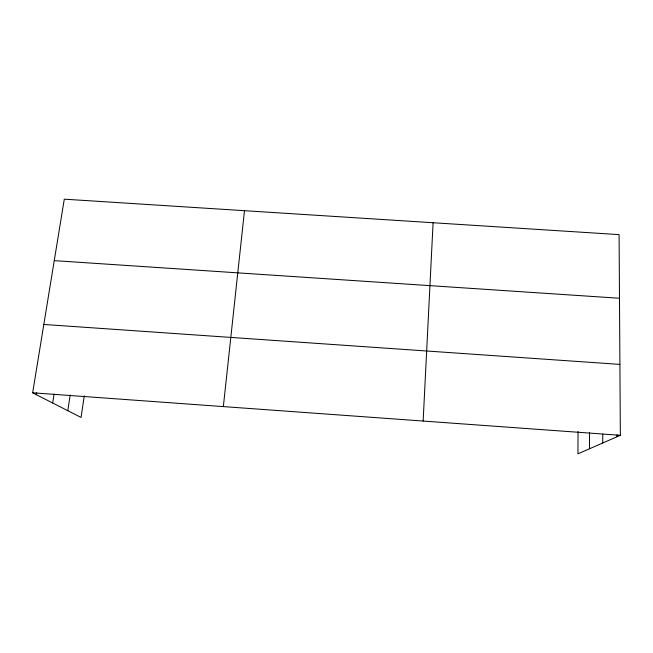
<?xml version="1.0" encoding="UTF-8"?>
<svg xmlns="http://www.w3.org/2000/svg" width="653" height="653" viewBox="0 0 653 653"><rect width="100%" height="100%" fill="white"/><g stroke="black" fill="none" stroke-linecap="round" stroke-linejoin="round"><path stroke-width="0.98" d="M589.52 448.766L589.561 432.506M578.06 431.47L577.929 453.827L620.35 435.314L619.085 234.623L64.288 199.173L32.65 392.804L81.062 417.438L84.278 395.767M423.144 421.054L433.094 222.738M223.35 406.599L244.483 210.69M67.798 410.688L70.198 394.959M52.681 402.999L54.077 394.118M36.372 394.698L36.69 392.714M54.248 260.637L619.485 298.258M43.816 324.451L619.901 364.398M32.65 392.804L620.35 435.314M617.069 434.767L617.077 436.743M602.752 434.196L602.76 442.987"/></g></svg>
